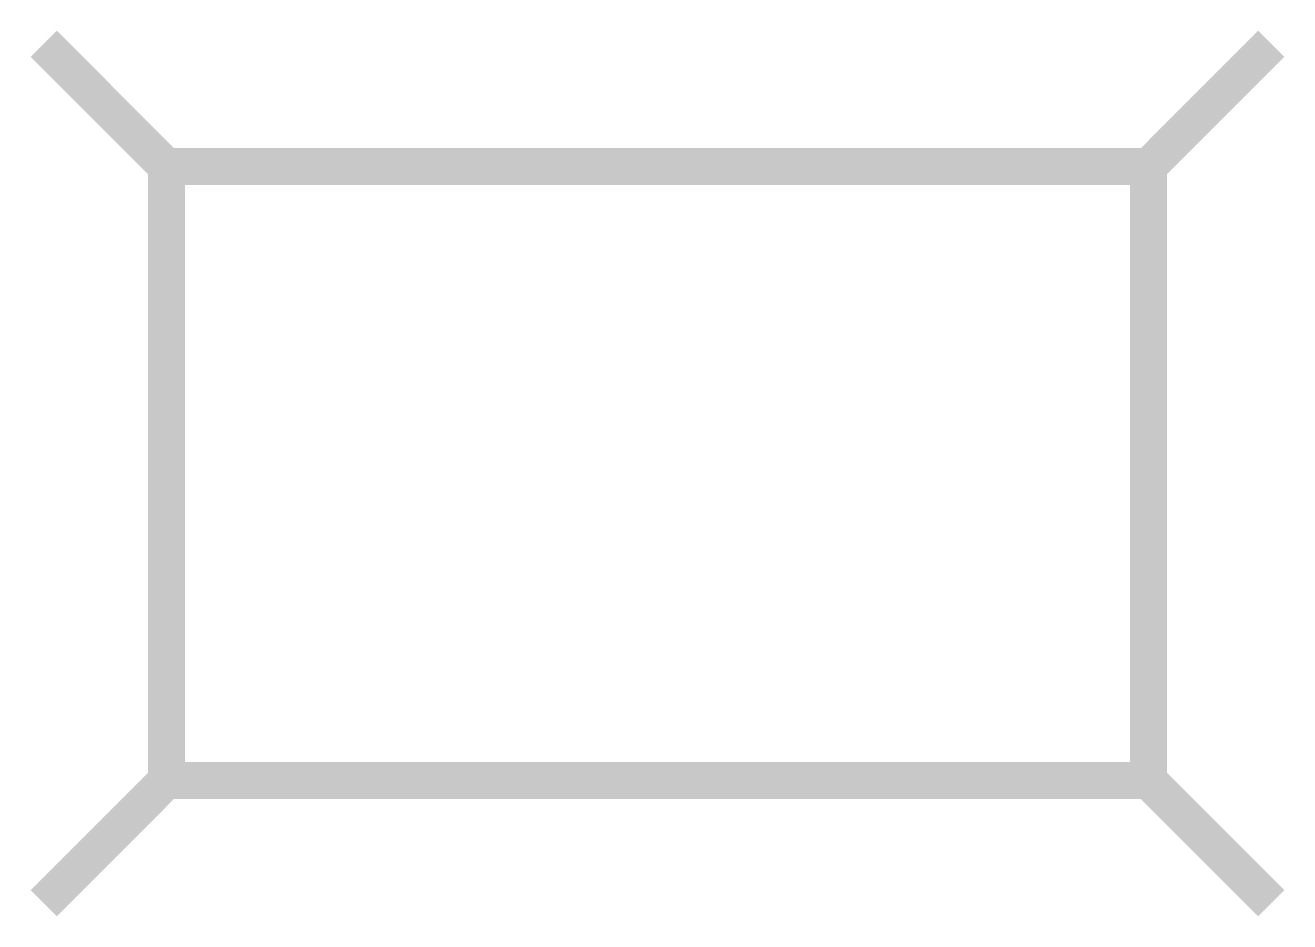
# Model space of a CAD drawing. Extents: x -0.03 to 7.18, y -0.03 to 5.08.
import ezdxf

# ---------------------------------------------------------------- set-up
doc = ezdxf.new("R2010")
doc.units = 0
doc.header["$MEASUREMENT"] = 0
doc.layers.get('0').update_dxf_attribs({"linetype": 'CONTINUOUS'})

msp = doc.modelspace()

# ---------------------------------------------------------------- linework, layer by layer
at = {"const_width": 0.21}
for points in [[(0.0742, 4.9742), (0.7742, 4.2742)], [(7.0742, 4.9742), (6.3742, 4.2742)], [(0.7742, 0.7742), (0.7742, 4.2742), (6.3742, 4.2742), (6.3742, 0.7742), (0.7742, 0.7742)], [(0.0742, 0.0742), (0.7742, 0.7742)], [(7.0742, 0.0742), (6.3742, 0.7742)]]:
    msp.add_lwpolyline(points, dxfattribs=at)

doc.saveas('drawing.dxf')
